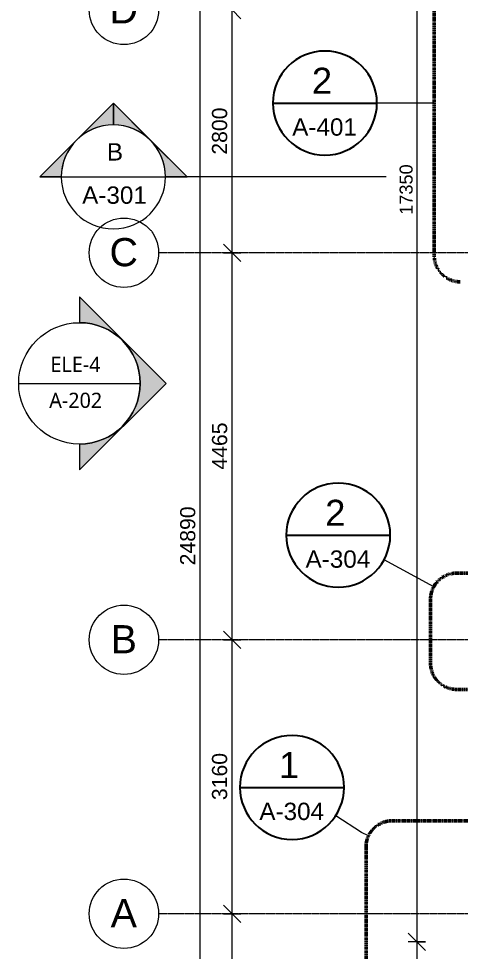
# Model space of a CAD drawing. Header units: millimetres. Extents: x -12746 to 995452, y -409013 to 338495.
# Drawn here: x -12746 to -7657, y -10322 to 437 of the extents above; entities that cross this region are included whole.
import ezdxf

# ---------------------------------------------------------------- set-up
doc = ezdxf.new("R2010")
doc.units = ezdxf.units.MM
doc.linetypes.add('Callout Boundary', pattern=[2.38125, 1.190625, -1.190625])
doc.linetypes.add('Grid Line', pattern=[22.225, 12.7, -3.175, 3.175, -3.175])
for name, color, linetype, lineweight in [('A-ANNO-DIMS', 211, 'Continuous', 9), ('A-ANNO-DIMS-100', 211, 'Continuous', 9), ('A-ANNO-NOTE', 131, 'Continuous', 9), ('A-ANNO-SYMB', 150, 'Continuous', 9), ('G-ANNO-SYMB', 111, 'Continuous', 9), ('S-GRID', 1, 'Continuous', 9), ('S-GRID-IDEN', 1, 'Continuous', 9)]:
    doc.layers.add(name, color=color, linetype=linetype, lineweight=lineweight)
doc.styles.add('Arial', font='arial.ttf', dxfattribs={"height": 150})
doc.styles.add('Arial_1', font='arial.ttf', dxfattribs={"height": 325})
doc.styles.add('Arial_2', font='arial.ttf', dxfattribs={"height": 200})
doc.styles.add('Arial_4', font='arial.ttf', dxfattribs={"height": 300})
doc.styles.add('Arial_8', font='arial.ttf', dxfattribs={"height": 175})
doc.styles.add('Lucida Sans Unicode_1', font='l_10646.ttf', dxfattribs={"height": 175})
doc.dimstyles.new('100', dxfattribs={"dimscale": 304.8, "dimtxt": 153.03891, "dimasz": 0.656168, "dimexe": 0.328084, "dimexo": 0.0625, "dimgap": 0.016404, "dimtad": 1, "dimdec": 0, "dimzin": 0, "dimdsep": 46, "dimtxsty": 'Arial', "dimblk1": 'OBLIQUE', "dimblk2": 'OBLIQUE', "dimsah": 1, "dimcen": 0.09, "dimdle": 0.328084, "dimazin": 0, "dimtfac": 1, "dimtdec": 4, "dimtix": 1, "dimtmove": 0, "dimatfit": 3, "dimfxl": 0.328084, "dimfxlon": 1, "dimtvp": 1, "dimtolj": 1, "dimtzin": 0, "dimarcsym": 2})
doc.dimstyles.new('grid-dim', dxfattribs={"dimscale": 304.8, "dimtxt": 178.545395, "dimasz": 0.656168, "dimexe": 0.328084, "dimexo": 0.0625, "dimgap": 0.016404, "dimtad": 1, "dimdec": 0, "dimzin": 0, "dimdsep": 46, "dimtxsty": 'Arial_8', "dimblk1": 'OBLIQUE', "dimblk2": 'OBLIQUE', "dimsah": 1, "dimcen": 0.09, "dimdle": 0.328084, "dimazin": 0, "dimtfac": 1, "dimtdec": 4, "dimtix": 1, "dimtmove": 0, "dimatfit": 3, "dimfxl": 0.328084, "dimfxlon": 1, "dimtvp": 1, "dimtolj": 1, "dimtzin": 0, "dimarcsym": 2})

# ---------------------------------------------------------------- blocks, each defined once
blk = doc.blocks.new('Grid - 100-grid-312781-1st Floor FFL')
at = {"layer": 'S-GRID-IDEN'}
blk.add_circle((0, 0), 4, dxfattribs=at)
blk = doc.blocks.new('Section - M_Section Head - Filled 2-312746-1st Floor FFL')
at = {"layer": 'G-ANNO-SYMB'}
h = blk.add_hatch(color=256, dxfattribs=at)
edge = h.paths.add_edge_path()
edge.add_line((-6, 8.49), (-6, 6))
edge.add_arc((-6, 0), 6, 90, 135)
edge.add_line((-10.24, 4.24), (-6, 8.49))
h = blk.add_hatch(color=256, dxfattribs=at)
edge = h.paths.add_edge_path()
edge.add_line((-6, 8.49), (-1.76, 4.24))
edge.add_arc((-6, 0), 6, 45, 90)
edge.add_line((-6, 6), (-6, 8.49))
h = blk.add_hatch(color=256, dxfattribs=at)
edge = h.paths.add_edge_path()
edge.add_line((-14.49, 0), (-10.24, 4.24))
edge.add_arc((-6, 0), 6, 135, 180)
edge.add_line((-12, 0), (-14.49, 0))
h = blk.add_hatch(color=256, dxfattribs=at)
edge = h.paths.add_edge_path()
edge.add_line((2.49, 0), (0, 0))
edge.add_arc((-6, 0), 6, 360, 405)
edge.add_line((-1.76, 4.24), (2.49, 0))
at = {"layer": 'G-ANNO-SYMB', "lineweight": 18}
for p, q in [((-6, 8.49), (-14.49, 0)), ((-6, 8.49), (-10.24, 4.24)), ((-6, 8.49), (2.49, 0)), ((-6, 6), (-6, 8.49)), ((-6, 8.49), (-6, 6)), ((-1.76, 4.24), (-6, 8.49)), ((-10.24, 4.24), (-14.49, 0)), ((2.49, 0), (-1.76, 4.24)), ((-14.49, 0), (-12, 0)), ((0, 0), (2.49, 0)), ((-12, 0), (-14.49, 0)), ((0, 0), (2.49, 0))]:
    blk.add_line(p, q, dxfattribs=at)
for start, end in [(360, 180), (90, 135), (45, 90), (135, 180), (360, 45), (180, 360)]:
    blk.add_arc((-6, 0), 6, start, end, dxfattribs=at)
blk = doc.blocks.new('ELEVATION-TAG-2D - Name___Area_Vol_Perim-514127-1st Floor FFL')
at = {"layer": 'A-ANNO-NOTE'}
h = blk.add_hatch(color=256, dxfattribs=at)
edge = h.paths.add_edge_path()
edge.add_line((9.99, 0), (0, -9.99))
edge.add_line((0, -9.99), (0, -7))
edge.add_arc((0, 0), 7, 270, 450)
edge.add_line((0, 7), (0, 9.99))
edge.add_line((0, 9.99), (9.99, 0))
for p, q in [((9.99, 0), (0, 9.99)), ((0, 9.99), (0, 7)), ((-7, 0), (7, 0)), ((0, -9.99), (9.99, 0)), ((0, -7), (0, -9.99))]:
    blk.add_line(p, q, dxfattribs=at)
blk.add_circle((0, 0), 7, dxfattribs=at)
blk.add_arc((0, 0), 7, 270, 90, dxfattribs=at)
blk = doc.blocks.new('Floor Plan - M_Callout-628330-1st Floor FFL')
at = {"layer": 'A-ANNO-SYMB', "lineweight": 25}
blk.add_line((-6, 0), (6, 0), dxfattribs=at)
for start, end in [(360, 180), (180, 360)]:
    blk.add_arc((0, 0), 6, start, end, dxfattribs=at)
blk = doc.blocks.new('DIMBLOCK27-1st Floor FFL')
at = {"layer": 'A-ANNO-DIMS-100', "transparency": 16777216}
for p, q in [((-8157, 7137), (-8257, 7237)), ((-8057, 7137), (-8257, 7137)), ((-8157, 7137), (-8157, -10213)), ((-8157, 7137), (-8057, 7037)), ((-8157, 7137), (-8057, 7137)), ((-8157, -10213), (-8257, -10113)), ((-8057, -10213), (-8257, -10213)), ((-8157, -10213), (-8057, -10313)), ((-8157, -10213), (-8057, -10213))]:
    blk.add_line(p, q, dxfattribs=at)
at = {"layer": 'A-ANNO-DIMS-100', "color": 0, "transparency": 16777216, "insert": (-8357, -1826), "char_height": 150, "width": 692.21, "attachment_point": 1, "rotation": 90, "line_spacing_factor": 0.941778, "style": 'Arial'}
blk.add_mtext('17350', dxfattribs=at)
blk = doc.blocks.new('_Oblique')
at = {"color": 0, "linetype": 'ByBlock', "lineweight": -2}
blk.add_line((-0.5, -0.5), (0.5, 0.5), dxfattribs=at)
blk = doc.blocks.new('DIMBLOCK28-1st Floor FFL')
at = {"layer": 'A-ANNO-DIMS-100', "transparency": 16777216}
for p, q in [((-8157, -10213), (-8257, -10113)), ((-8057, -10213), (-8257, -10213)), ((-8157, -10213), (-8157, -18178)), ((-8157, -10213), (-8057, -10313)), ((-8157, -10213), (-8057, -10213)), ((-8157, -18078), (-8257, -17978)), ((-8057, -18078), (-8257, -18078)), ((-8157, -18078), (-8057, -18178)), ((-8157, -18078), (-8057, -18078))]:
    blk.add_line(p, q, dxfattribs=at)
at = {"layer": 'A-ANNO-DIMS-100', "color": 0, "transparency": 16777216, "insert": (-8357, -14376), "char_height": 150, "width": 553.77, "attachment_point": 1, "rotation": 90, "line_spacing_factor": 0.941778, "style": 'Arial'}
blk.add_mtext('7865', dxfattribs=at)
blk = doc.blocks.new('DIMBLOCK96-1st Floor FFL')
at = {"layer": 'A-ANNO-DIMS-100', "transparency": 16777216}
for p, q in [((-10287, -9888), (-10387, -9788)), ((-10387, -9888), (-10187, -9888)), ((-10287, -9888), (-10387, -9888)), ((-10287, -12078), (-10287, -9888)), ((-10287, -9888), (-10187, -9988)), ((-10287, -12078), (-10387, -11978)), ((-10387, -12078), (-10187, -12078)), ((-10287, -12078), (-10387, -12078)), ((-10287, -12078), (-10187, -12178))]:
    blk.add_line(p, q, dxfattribs=at)
at = {"layer": 'A-ANNO-DIMS-100', "color": 0, "transparency": 16777216, "insert": (-10519, -11252), "char_height": 175, "width": 646.06, "attachment_point": 1, "rotation": 90, "line_spacing_factor": 0.941778, "style": 'Arial_8'}
blk.add_mtext('2190', dxfattribs=at)
blk = doc.blocks.new('DIMBLOCK97-1st Floor FFL')
at = {"layer": 'A-ANNO-DIMS-100', "transparency": 16777216}
for p, q in [((-10287, -6728), (-10387, -6628)), ((-10387, -6728), (-10187, -6728)), ((-10287, -6728), (-10387, -6728)), ((-10287, -9888), (-10287, -6728)), ((-10287, -6728), (-10187, -6828)), ((-10287, -9888), (-10387, -9788)), ((-10387, -9888), (-10187, -9888)), ((-10287, -9888), (-10387, -9888)), ((-10287, -9888), (-10187, -9988))]:
    blk.add_line(p, q, dxfattribs=at)
at = {"layer": 'A-ANNO-DIMS-100', "color": 0, "transparency": 16777216, "insert": (-10519, -8577), "char_height": 175, "width": 646.06, "attachment_point": 1, "rotation": 90, "line_spacing_factor": 0.941778, "style": 'Arial_8'}
blk.add_mtext('3160', dxfattribs=at)
blk = doc.blocks.new('DIMBLOCK98-1st Floor FFL')
at = {"layer": 'A-ANNO-DIMS-100', "transparency": 16777216}
for p, q in [((-10287, -2263), (-10387, -2163)), ((-10387, -2263), (-10187, -2263)), ((-10287, -2263), (-10387, -2263)), ((-10287, -6728), (-10287, -2263)), ((-10287, -2263), (-10187, -2363)), ((-10287, -6728), (-10387, -6628)), ((-10387, -6728), (-10187, -6728)), ((-10287, -6728), (-10387, -6728)), ((-10287, -6728), (-10187, -6828))]:
    blk.add_line(p, q, dxfattribs=at)
at = {"layer": 'A-ANNO-DIMS-100', "color": 0, "transparency": 16777216, "insert": (-10519, -4765), "char_height": 175, "width": 646.06, "attachment_point": 1, "rotation": 90, "line_spacing_factor": 0.941778, "style": 'Arial_8'}
blk.add_mtext('4465', dxfattribs=at)
blk = doc.blocks.new('DIMBLOCK99-1st Floor FFL')
at = {"layer": 'A-ANNO-DIMS-100', "transparency": 16777216}
for p, q in [((-10287, 537), (-10387, 637)), ((-10387, 537), (-10187, 537)), ((-10287, 537), (-10387, 537)), ((-10287, -2263), (-10287, 537)), ((-10287, 537), (-10187, 437)), ((-10287, -2263), (-10387, -2163)), ((-10387, -2263), (-10187, -2263)), ((-10287, -2263), (-10387, -2263)), ((-10287, -2263), (-10187, -2363))]:
    blk.add_line(p, q, dxfattribs=at)
at = {"layer": 'A-ANNO-DIMS-100', "color": 0, "transparency": 16777216, "insert": (-10519, -1132), "char_height": 175, "width": 646.06, "attachment_point": 1, "rotation": 90, "line_spacing_factor": 0.941778, "style": 'Arial_8'}
blk.add_mtext('2800', dxfattribs=at)
blk = doc.blocks.new('DIMBLOCK106-1st Floor FFL')
at = {"layer": 'A-ANNO-DIMS-100', "transparency": 16777216}
for p, q in [((-10654, 6912), (-10754, 7012)), ((-10654, -18078), (-10654, 7012)), ((-10754, 6912), (-10554, 6912)), ((-10654, 6912), (-10754, 6912)), ((-10654, 6912), (-10554, 6812)), ((-10654, -17978), (-10754, -17878)), ((-10754, -17978), (-10554, -17978)), ((-10654, -17978), (-10754, -17978)), ((-10654, -17978), (-10554, -18078))]:
    blk.add_line(p, q, dxfattribs=at)
at = {"layer": 'A-ANNO-DIMS-100', "color": 0, "transparency": 16777216, "insert": (-10886, -5869), "char_height": 175, "width": 807.57, "attachment_point": 1, "rotation": 90, "line_spacing_factor": 0.941778, "style": 'Arial_8'}
blk.add_mtext('24890', dxfattribs=at)

msp = doc.modelspace()

# ---------------------------------------------------------------- linework, layer by layer
at = {"layer": 'A-ANNO-SYMB', "linetype": 'Callout Boundary', "lineweight": 50}
for p, q in [((-7957.2, 617.1), (-7957.2, -2298.6)), ((-6840.1, -5959.1), (-7700.2, -5959.1)), ((-8000.2, -6259.1), (-8000.2, -7000.1)), ((-7700.2, -7300.1), (-6840.1, -7300.1)), ((-5760.1, -8816), (-8443.6, -8816)), ((-8743.6, -9116), (-8743.6, -11118.4))]:
    msp.add_line(p, q, dxfattribs=at)
at = {"layer": 'A-ANNO-SYMB'}
for p, q in [((-7957.2, -536.3), (-8617.7, -536.3)), ((-7964, -6116.3), (-8536.6, -5806.1)), ((-8794.5, -8951), (-9093.2, -8757.2)), ((-8715.1, -8988.3), (-8794.5, -8951))]:
    msp.add_line(p, q, dxfattribs=at)
at = {"layer": 'A-ANNO-SYMB', "linetype": 'Callout Boundary', "lineweight": 50}
for centre, start, end in [((-7657.2, -2298.6), 180, 270), ((-7700.2, -6259.1), 90, 180), ((-7700.2, -7000.1), 180, 270), ((-8443.6, -9116), 90, 180)]:
    msp.add_arc(centre, 300, start, end, dxfattribs=at)
at = {"layer": 'G-ANNO-SYMB', "lineweight": 18}
msp.add_line((-12255.2, -1388.2), (-11055.2, -1388.2), dxfattribs=at)
at = {"layer": 'G-ANNO-SYMB'}
msp.add_line((-8513.3, -1388.2), (-11055.2, -1388.2), dxfattribs=at)
at = {"layer": 'S-GRID', "linetype": 'Grid Line'}
for p, q in [((7895.6, -2262.8), (-11133.4, -2262.8)), ((7895.6, -6727.8), (-11133.4, -6727.8)), ((7895.6, -9887.8), (-11133.4, -9887.8))]:
    msp.add_line(p, q, dxfattribs=at)

# ---------------------------------------------------------------- block references
at = {"layer": 'A-ANNO-NOTE', "xscale": 100, "yscale": 100, "zscale": 100}
msp.add_blockref('ELEVATION-TAG-2D - Name___Area_Vol_Perim-514127-1st Floor FFL', (-12046.1, -3769.7), dxfattribs=at)
at = {"layer": 'A-ANNO-SYMB', "lineweight": 25, "xscale": 99.99999999999993, "yscale": 99.99999999999993, "zscale": 99.99999999999993}
for p in [(-9217.7, -536.3), (-9064.2, -5520.4), (-9596.6, -8430.6)]:
    msp.add_blockref('Floor Plan - M_Callout-628330-1st Floor FFL', p, dxfattribs=at)
at = {"layer": 'S-GRID-IDEN', "xscale": 99.99999999999993, "yscale": 99.99999999999993, "zscale": 99.99999999999993, "rotation": 89.99999999999982}
for p in [(-11533.4, 537.2), (-11533.4, -2262.8), (-11533.4, -6727.8), (-11533.4, -9887.8)]:
    msp.add_blockref('Grid - 100-grid-312781-1st Floor FFL', p, dxfattribs=at)

# ---------------------------------------------------------------- texts
at = {"layer": 'A-ANNO-NOTE', "char_height": 175, "attachment_point": 1, "style": 'Lucida Sans Unicode_1'}
for s, insert, width in [('ELE-4', (-12380, -3463.4), 833.755), ('A-202', (-12394, -3877.7), 929.957)]:
    msp.add_mtext(s, dxfattribs=dict(at, insert=insert, width=width))
at = {"layer": 'A-ANNO-SYMB', "attachment_point": 1}
for s, insert, char_height, width, style in [('2', (-9367.6, -128.8), 300, 288.607, 'Arial_4'), ('A-401', (-9594.1, -712.7), 200, 921.941, 'Arial_2'), ('2', (-9214.1, -5112.8), 300, 288.607, 'Arial_4'), ('A-304', (-9440.6, -5696.8), 200, 921.941, 'Arial_2'), ('1', (-9746.5, -8023.1), 300, 288.607, 'Arial_4'), ('A-304', (-9973, -8607), 200, 921.941, 'Arial_2')]:
    msp.add_mtext(s, dxfattribs=dict(at, insert=insert, char_height=char_height, width=width, style=style))
at = {"layer": 'G-ANNO-SYMB', "char_height": 200, "attachment_point": 1, "style": 'Arial_2'}
for s, insert, width in [('B', (-11730, -999.3), 232.489), ('A-301', (-12014.5, -1498.2), 921.941)]:
    msp.add_mtext(s, dxfattribs=dict(at, insert=insert, width=width))

# ---------------------------------------------------------------- dimensions: what is measured, and where the dimension line sits
at = {"layer": 'A-ANNO-DIMS'}
for base, p1, p2, dimstyle, override, picture, middle in [((-8157.5, -10212.8), (-8057.5, 7137.2), (-8057.5, -10212.8), '100', {"dimpost": '<>', "dimfxl": 17350}, 'DIMBLOCK27-1st Floor FFL', (-8239.1, -1537.8)), ((-10654.2, 6912.2), (-10754.2, -17977.8), (-10754.2, 6912.2), 'grid-dim', {"dimpost": '<>', "dimfxl": 24889.999246}, 'DIMBLOCK106-1st Floor FFL', (-10748.5, -5532.8)), ((-10286.8, 537.2), (-10386.8, -2262.8), (-10386.8, 537.2), 'grid-dim', {"dimpost": '<>', "dimfxl": 2800}, 'DIMBLOCK99-1st Floor FFL', (-10381.1, -862.8)), ((-10286.8, -2262.8), (-10386.8, -6727.8), (-10386.8, -2262.8), 'grid-dim', {"dimpost": '<>', "dimfxl": 4464.999918}, 'DIMBLOCK98-1st Floor FFL', (-10381.1, -4495.3)), ((-10286.8, -6727.8), (-10386.8, -9887.8), (-10386.8, -6727.8), 'grid-dim', {"dimpost": '<>', "dimfxl": 3160.000082}, 'DIMBLOCK97-1st Floor FFL', (-10381.2, -8307.8)), ((-10286.8, -9887.8), (-10386.8, -12077.9), (-10386.8, -9887.8), 'grid-dim', {"dimpost": '<>', "dimfxl": 2190.038539}, 'DIMBLOCK96-1st Floor FFL', (-10381.1, -10982.8)), ((-8157.5, -18077.8), (-8057.5, -10212.8), (-8057.5, -18077.8), '100', {"dimpost": '<>', "dimfxl": 7864.999246}, 'DIMBLOCK28-1st Floor FFL', (-8239.1, -14145.3))]:
    dim = msp.add_linear_dim(base=base, p1=p1, p2=p2, angle=90, dimstyle=dimstyle, override=override, dxfattribs=at)
    dim.commit()
    dim.dimension.update_dxf_attribs({"geometry": picture, "text_midpoint": middle})

# ---------------------------------------------------------------- next in the draw order: texts
at = {"layer": 'S-GRID-IDEN', "char_height": 325, "attachment_point": 1, "style": 'Arial_1', "bg_fill": 3, "box_fill_scale": 1.25, "bg_fill_color": 256, "bg_fill_true_color": 13158600, "bg_fill_transparency": 0}
for s, insert, width in [('D', (-11699.3, 706.4), 400.844), ('C', (-11699.3, -2093.6), 400.844), ('B', (-11686.3, -6558.6), 368.776), ('A', (-11686.3, -9718.6), 368.776)]:
    msp.add_mtext(s, dxfattribs=dict(at, insert=insert, width=width))

# ---------------------------------------------------------------- next in the draw order: block references
at = {"layer": 'G-ANNO-SYMB', "lineweight": 18, "xscale": 99.99999999999993, "yscale": 99.99999999999993, "zscale": 99.99999999999993}
msp.add_blockref('Section - M_Section Head - Filled 2-312746-1st Floor FFL', (-11055.2, -1388.2), dxfattribs=at)

doc.saveas('drawing.dxf')
